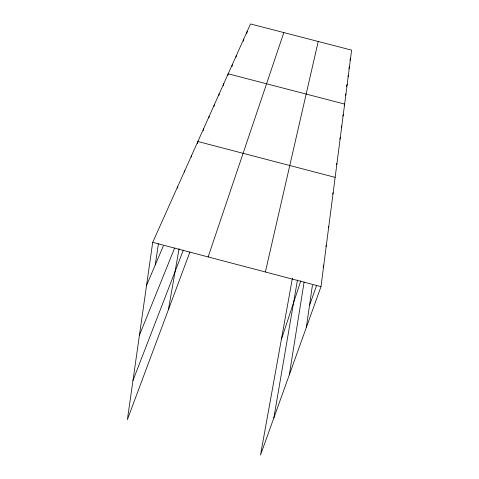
<?xml version="1.0" encoding="UTF-8"?>
<svg xmlns="http://www.w3.org/2000/svg" width="479" height="479" viewBox="0 0 479 479"><rect width="100%" height="100%" fill="white"/><g stroke="black" fill="none" stroke-linecap="round" stroke-linejoin="round"><path stroke-width="0.72" d="M292.418 278.197L260.51 455.05L320.996 286.622L351.622 50.139L250.511 23.95L152.705 242.35L127.378 419.628L189.935 251.984M306.321 327.492L312.428 285.179M155.238 264.971L158.417 243.733M289.304 374.871L304.099 282.029M177.344 188.283L177.583 186.804M184.547 172.171L184.786 170.716M191.283 157.106L191.534 155.645M273.844 417.922L297.447 280.095M168.416 309.65L179.086 248.727M197.486 143.7L197.869 141.503L335.144 177.362M203.258 130.791L203.653 128.588M208.85 117.846L209.113 116.391M214.005 106.326L214.275 104.871M218.885 95.423L219.16 93.962M223.37 85.825L223.789 83.621M227.908 75.251L228.184 73.802L344.635 104.075L344.191 105.482M231.938 66.647L232.369 64.467M236.057 57.049L236.345 55.582M243.314 41.218L243.751 39.038M246.763 33.518L247.206 31.327M265.36 271.982L318.218 41.487M349.927 60.258L350.586 58.121M348.85 68.587L349.508 66.461M347.94 76.604L348.377 75.203M346.521 86.501L347.191 84.364M345.497 95.387L345.946 93.974M342.814 116.098L343.257 114.697M341.353 127.312L341.808 125.893M339.827 139.114L340.282 137.701M336.492 164.794L336.959 163.375M281.365 339.479L300.842 280.76M332.689 194.085L333.162 192.678M208.137 256.936L283.837 32.584M328.313 227.818L328.792 226.429M325.888 246.487L326.379 245.08M309.482 305.602L316.631 285.346M323.044 267.192L323.786 265.097M132.964 380.53L183.355 250.08M139.443 335.21L174.643 247.972M146.562 285.352L163.327 245.955M152.705 242.35L320.996 286.622"/></g></svg>
